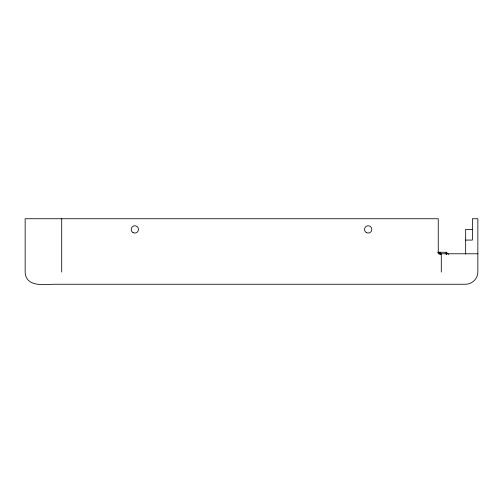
<?xml version="1.0" encoding="UTF-8"?>
<svg xmlns="http://www.w3.org/2000/svg" width="503" height="503" viewBox="0 0 503 503"><rect width="100%" height="100%" fill="white"/><g stroke="black" fill="none" stroke-linecap="round" stroke-linejoin="round"><path stroke-width="0.75" d="M472.367 229.412L465.665 229.412L465.665 254.141M465.665 240.076L472.367 240.076L472.367 218.748L477.85 218.748L477.85 272.066C477.831 278.593 472.191 284.233 465.665 284.252L52.872 284.252M437.535 252.261L446.457 252.261L448.594 254.461M477.85 253.782L438.245 253.782L438.245 218.748L25.15 218.748L25.15 272.066C25.527 286.408 42.453 284.918 52.394 284.252M446.457 252.261L446.457 254.549M446.13 252.261L446.13 254.549M441.294 253.782L441.294 272.066M440.59 252.261L440.59 254.549M439.861 252.261L439.861 254.549M61.706 218.748L61.706 272.066M366.347 232.581A3.653 3.653 0 0 0 371.836 229.412A3.653 3.653 0 0 0 366.347 226.249A3.653 3.653 0 0 0 366.347 232.581M132.993 232.581A3.653 3.653 0 0 0 138.476 229.412A3.653 3.653 0 0 0 132.993 226.249A3.653 3.653 0 0 0 132.993 232.581"/></g></svg>
